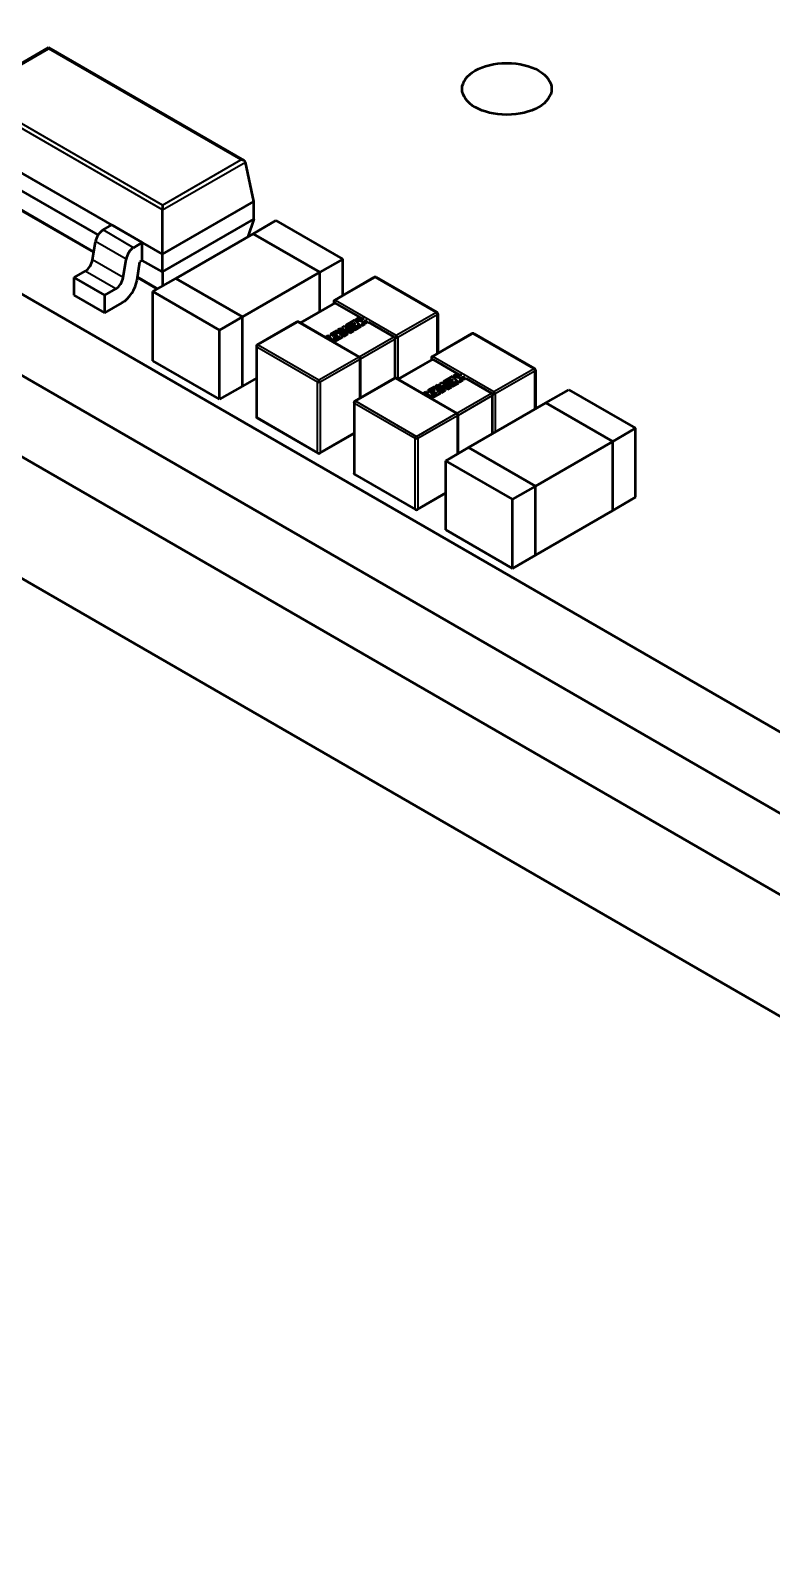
# Model space of a CAD drawing. Header units: millimetres. Extents: x -106 to 841, y -50 to 594.
# Drawn here: x 585.9 to 593.35, y 230.09 to 245.34 of the extents above; entities that cross this region are included whole.
import ezdxf

# ---------------------------------------------------------------- set-up
doc = ezdxf.new("R2010")
doc.units = ezdxf.units.MM
doc.layers.add('Visible (ISO)', color=7, linetype='Continuous', lineweight=50)
doc.layers.add('Visible Narrow (ISO)', color=7, linetype='Continuous', lineweight=35)

msp = doc.modelspace()

# ---------------------------------------------------------------- linework, layer by layer
at = {"layer": 'Visible (ISO)'}
for p, q in [((546.906, 264.335), (610.546, 227.593)), ((546.906, 263.518), (610.546, 226.776)), ((545.845, 262.906), (609.485, 226.164)), ((606.657, 230.655), (552.209, 262.09)), ((585.265, 244.69), (586.085, 245.163)), ((586.085, 245.163), (586.085, 245.152)), ((588.049, 244.028), (586.085, 245.163)), ((587.23, 243.087), (585.165, 244.279)), ((588.149, 243.617), (588.063, 244.013)), ((586.583, 243.283), (585.676, 243.806)), ((586.539, 243.107), (585.627, 243.633)), ((587.23, 243.087), (588.149, 243.617)), ((587.23, 243.582), (587.23, 243.532)), ((588.149, 243.44), (588.149, 243.617)), ((587.23, 243.087), (587.23, 243.532)), ((587.23, 242.909), (588.149, 243.44)), ((588.149, 243.44), (588.088, 243.263)), ((588.141, 243.293), (588.37, 243.426)), ((588.37, 243.426), (589.041, 243.038)), ((586.632, 243.331), (586.719, 243.382)), ((587.027, 243.204), (586.719, 243.382)), ((587.363, 242.844), (588.14, 243.293)), ((588.14, 243.293), (588.811, 242.906)), ((588.812, 242.906), (588.141, 243.293)), ((588.141, 243.293), (588.141, 243.293)), ((586.527, 243.032), (586.556, 243.216)), ((586.939, 243.153), (587.027, 243.204)), ((587.027, 243.026), (587.027, 243.204)), ((586.835, 242.855), (586.864, 243.038)), ((586.974, 242.829), (587.002, 243.012)), ((587.002, 243.012), (587.027, 243.026)), ((587.23, 242.909), (587.027, 243.026)), ((587.23, 242.909), (587.23, 243.087)), ((589.041, 243.038), (588.812, 242.906)), ((589.041, 242.673), (589.041, 243.038)), ((586.341, 242.853), (586.452, 242.917)), ((586.649, 242.675), (586.341, 242.853)), ((586.341, 242.675), (586.341, 242.853)), ((587.178, 242.738), (586.977, 242.853)), ((587.133, 242.712), (587.362, 242.844)), ((587.23, 242.909), (587.23, 242.768)), ((587.362, 242.844), (588.033, 242.457)), ((588.034, 242.457), (587.363, 242.844)), ((587.363, 242.844), (587.363, 242.844)), ((588.811, 242.906), (588.034, 242.457)), ((588.811, 242.51), (588.811, 242.906)), ((588.812, 242.511), (588.812, 242.906)), ((588.96, 242.627), (589.358, 242.856)), ((589.377, 242.856), (589.987, 242.504)), ((586.649, 242.498), (586.341, 242.675)), ((586.649, 242.675), (586.76, 242.74)), ((586.649, 242.498), (586.649, 242.675)), ((587.804, 242.324), (587.133, 242.712)), ((587.133, 242.018), (587.133, 242.712)), ((586.649, 242.498), (586.823, 242.598)), ((588.616, 242.397), (588.961, 242.597)), ((588.951, 242.611), (588.951, 242.591)), ((589.243, 242.437), (588.969, 242.595)), ((588.033, 242.457), (587.804, 242.324)), ((588.033, 241.762), (588.033, 242.457)), ((588.034, 241.763), (588.034, 242.457)), ((588.182, 242.178), (588.58, 242.407)), ((589.209, 242.055), (588.599, 242.407)), ((589.013, 242.341), (588.991, 242.329)), ((589.067, 242.285), (589.013, 242.341)), ((589.054, 242.365), (589.031, 242.352)), ((589.031, 242.352), (589.031, 242.348)), ((589.031, 242.352), (589.067, 242.285)), ((589.031, 242.348), (589.062, 242.29)), ((589.125, 242.319), (589.054, 242.365)), ((589.089, 242.287), (589.059, 242.339)), ((589.059, 242.339), (589.116, 242.302)), ((589.163, 242.428), (589.071, 242.375)), ((589.071, 242.375), (589.071, 242.371)), ((589.071, 242.375), (589.125, 242.319)), ((589.071, 242.371), (589.115, 242.325)), ((589.103, 242.375), (589.15, 242.402)), ((589.152, 242.323), (589.103, 242.375)), ((589.106, 242.372), (589.15, 242.398)), ((589.165, 242.386), (589.129, 242.365)), ((589.129, 242.365), (589.129, 242.361)), ((589.129, 242.365), (589.14, 242.353)), ((589.129, 242.361), (589.14, 242.349)), ((589.14, 242.353), (589.177, 242.374)), ((589.14, 242.349), (589.177, 242.37)), ((589.14, 242.353), (589.14, 242.349)), ((589.188, 242.363), (589.149, 242.34)), ((589.149, 242.34), (589.149, 242.336)), ((589.149, 242.34), (589.161, 242.328)), ((589.15, 242.402), (589.15, 242.398)), ((589.15, 242.402), (589.165, 242.386)), ((589.15, 242.398), (589.163, 242.385)), ((589.161, 242.328), (589.224, 242.365)), ((589.161, 242.324), (589.224, 242.36)), ((589.224, 242.365), (589.163, 242.428)), ((589.198, 242.448), (589.173, 242.433)), ((589.173, 242.433), (589.173, 242.429)), ((589.173, 242.433), (589.238, 242.418)), ((589.173, 242.429), (589.238, 242.414)), ((589.177, 242.374), (589.177, 242.37)), ((589.177, 242.374), (589.188, 242.363)), ((589.177, 242.37), (589.185, 242.361)), ((589.257, 242.434), (589.198, 242.448)), ((589.224, 242.365), (589.224, 242.36)), ((589.238, 242.418), (589.237, 242.372)), ((589.237, 242.372), (589.265, 242.388)), ((589.237, 242.368), (589.265, 242.384)), ((589.237, 242.372), (589.237, 242.368)), ((589.265, 242.388), (589.265, 242.429)), ((589.268, 242.423), (589.265, 242.425)), ((589.265, 242.388), (589.265, 242.384)), ((589.267, 242.428), (589.291, 242.403)), ((589.268, 242.423), (589.291, 242.399)), ((589.291, 242.403), (589.3, 242.409)), ((589.291, 242.399), (589.3, 242.404)), ((589.291, 242.403), (589.291, 242.399)), ((589.553, 242.258), (589.3, 242.404)), ((589.996, 242.488), (589.996, 242.092)), ((587.804, 241.63), (587.804, 242.324)), ((588.892, 242.271), (588.868, 242.257)), ((588.868, 242.257), (588.868, 242.253)), ((588.868, 242.257), (588.879, 242.245)), ((588.868, 242.253), (588.87, 242.251)), ((588.941, 242.22), (588.892, 242.271)), ((588.981, 242.323), (588.917, 242.286)), ((588.917, 242.286), (588.917, 242.282)), ((588.917, 242.286), (588.928, 242.274)), ((588.917, 242.282), (588.928, 242.27)), ((588.928, 242.274), (588.968, 242.297)), ((588.928, 242.27), (588.968, 242.293)), ((588.928, 242.274), (588.928, 242.27)), ((588.967, 242.235), (588.941, 242.22)), ((588.984, 242.281), (588.947, 242.26)), ((588.947, 242.26), (588.947, 242.256)), ((588.947, 242.26), (588.958, 242.248)), ((588.947, 242.256), (588.958, 242.244)), ((588.948, 242.206), (589.042, 242.26)), ((588.952, 242.204), (589.042, 242.255)), ((588.958, 242.248), (588.995, 242.269)), ((588.958, 242.244), (588.995, 242.265)), ((588.958, 242.248), (588.958, 242.244)), ((589.006, 242.258), (588.967, 242.235)), ((588.968, 242.297), (588.968, 242.293)), ((588.968, 242.297), (588.984, 242.281)), ((588.968, 242.293), (588.981, 242.28)), ((589.042, 242.26), (588.981, 242.323)), ((588.991, 242.329), (588.991, 242.325)), ((588.991, 242.329), (589.052, 242.265)), ((588.991, 242.325), (589.052, 242.261)), ((588.995, 242.269), (588.995, 242.265)), ((588.995, 242.269), (589.006, 242.258)), ((588.995, 242.265), (589.003, 242.256)), ((589.042, 242.26), (589.042, 242.255)), ((589.052, 242.265), (589.089, 242.287)), ((589.052, 242.261), (589.089, 242.283)), ((589.052, 242.265), (589.052, 242.261)), ((589.062, 242.333), (589.116, 242.298)), ((589.089, 242.287), (589.089, 242.283)), ((589.116, 242.302), (589.152, 242.323)), ((589.116, 242.298), (589.152, 242.319)), ((589.116, 242.302), (589.116, 242.298)), ((589.149, 242.336), (589.161, 242.324)), ((589.152, 242.323), (589.152, 242.319)), ((589.161, 242.328), (589.161, 242.324)), ((589.566, 242.251), (589.563, 242.249)), ((589.566, 241.843), (589.566, 242.235)), ((589.941, 242.061), (590.339, 242.29)), ((590.357, 242.29), (590.967, 241.938)), ((588.173, 242.161), (588.173, 241.457)), ((589.218, 241.643), (589.218, 242.039)), ((589.931, 242.044), (589.931, 242.025)), ((587.804, 241.63), (587.133, 242.018)), ((589.597, 241.831), (589.941, 242.03)), ((590.224, 241.871), (589.95, 242.029)), ((590.179, 241.882), (590.153, 241.867)), ((590.238, 241.868), (590.179, 241.882)), ((590.977, 241.922), (590.977, 241.533)), ((588.033, 241.762), (587.804, 241.63)), ((588.034, 241.763), (588.033, 241.763)), ((588.173, 241.843), (588.034, 241.763)), ((589.163, 241.611), (589.561, 241.841)), ((590.189, 241.489), (589.579, 241.841)), ((589.962, 241.757), (589.897, 241.719)), ((589.909, 241.707), (589.949, 241.731)), ((589.949, 241.731), (589.949, 241.726)), ((589.949, 241.731), (589.964, 241.715)), ((590.022, 241.693), (589.962, 241.757)), ((589.994, 241.775), (589.972, 241.762)), ((589.972, 241.762), (589.972, 241.758)), ((589.972, 241.762), (590.033, 241.699)), ((589.972, 241.758), (590.033, 241.695)), ((590.048, 241.718), (589.994, 241.775)), ((590.035, 241.799), (590.012, 241.785)), ((590.012, 241.785), (590.012, 241.781)), ((590.012, 241.785), (590.048, 241.718)), ((590.012, 241.781), (590.043, 241.724)), ((590.106, 241.752), (590.035, 241.799)), ((590.07, 241.721), (590.039, 241.773)), ((590.039, 241.773), (590.097, 241.736)), ((590.043, 241.767), (590.097, 241.732)), ((590.144, 241.862), (590.052, 241.809)), ((590.052, 241.809), (590.052, 241.805)), ((590.052, 241.809), (590.106, 241.752)), ((590.052, 241.805), (590.096, 241.759)), ((590.084, 241.808), (590.131, 241.836)), ((590.133, 241.757), (590.084, 241.808)), ((590.086, 241.806), (590.131, 241.832)), ((590.097, 241.736), (590.133, 241.757)), ((590.097, 241.732), (590.133, 241.753)), ((590.097, 241.736), (590.097, 241.732)), ((590.146, 241.82), (590.11, 241.799)), ((590.11, 241.799), (590.11, 241.795)), ((590.11, 241.799), (590.121, 241.787)), ((590.11, 241.795), (590.121, 241.783)), ((590.121, 241.787), (590.157, 241.808)), ((590.121, 241.783), (590.157, 241.804)), ((590.121, 241.787), (590.121, 241.783)), ((590.169, 241.796), (590.13, 241.774)), ((590.13, 241.774), (590.13, 241.77)), ((590.13, 241.774), (590.141, 241.762)), ((590.13, 241.77), (590.141, 241.758)), ((590.131, 241.836), (590.131, 241.832)), ((590.131, 241.836), (590.146, 241.82)), ((590.131, 241.832), (590.144, 241.818)), ((590.133, 241.757), (590.133, 241.753)), ((590.141, 241.762), (590.204, 241.798)), ((590.141, 241.758), (590.204, 241.794)), ((590.141, 241.762), (590.141, 241.758)), ((590.204, 241.798), (590.144, 241.862)), ((590.153, 241.867), (590.153, 241.863)), ((590.153, 241.867), (590.219, 241.851)), ((590.153, 241.863), (590.219, 241.847)), ((590.157, 241.808), (590.157, 241.804)), ((590.157, 241.808), (590.169, 241.796)), ((590.157, 241.804), (590.166, 241.795)), ((590.204, 241.798), (590.204, 241.794)), ((590.219, 241.851), (590.218, 241.806)), ((590.218, 241.806), (590.246, 241.822)), ((590.218, 241.802), (590.246, 241.818)), ((590.218, 241.806), (590.218, 241.802)), ((590.246, 241.822), (590.246, 241.863)), ((590.249, 241.857), (590.246, 241.858)), ((590.246, 241.822), (590.246, 241.818)), ((590.248, 241.862), (590.271, 241.837)), ((590.249, 241.857), (590.271, 241.833)), ((590.271, 241.837), (590.281, 241.843)), ((590.271, 241.833), (590.281, 241.838)), ((590.271, 241.837), (590.271, 241.833)), ((590.534, 241.692), (590.281, 241.838)), ((589.154, 241.595), (589.154, 240.891)), ((589.873, 241.705), (589.848, 241.691)), ((589.848, 241.691), (589.848, 241.687)), ((589.848, 241.691), (589.86, 241.679)), ((589.848, 241.687), (589.851, 241.684)), ((589.922, 241.654), (589.873, 241.705)), ((589.897, 241.719), (589.897, 241.715)), ((589.897, 241.719), (589.909, 241.707)), ((589.897, 241.715), (589.909, 241.703)), ((589.909, 241.703), (589.949, 241.726)), ((589.909, 241.707), (589.909, 241.703)), ((589.948, 241.669), (589.922, 241.654)), ((589.964, 241.715), (589.928, 241.694)), ((589.928, 241.694), (589.928, 241.69)), ((589.928, 241.694), (589.939, 241.682)), ((589.928, 241.69), (589.939, 241.678)), ((589.929, 241.639), (590.022, 241.693)), ((589.932, 241.637), (590.022, 241.689)), ((589.939, 241.682), (589.975, 241.703)), ((589.939, 241.678), (589.975, 241.699)), ((589.939, 241.682), (589.939, 241.678)), ((589.987, 241.691), (589.948, 241.669)), ((589.949, 241.726), (589.962, 241.713)), ((589.975, 241.703), (589.975, 241.699)), ((589.975, 241.703), (589.987, 241.691)), ((589.975, 241.699), (589.984, 241.69)), ((590.022, 241.693), (590.022, 241.689)), ((590.033, 241.699), (590.07, 241.721)), ((590.033, 241.695), (590.07, 241.717)), ((590.033, 241.699), (590.033, 241.695)), ((590.07, 241.721), (590.07, 241.717)), ((590.305, 241.146), (591.082, 241.594)), ((590.547, 241.685), (590.544, 241.683)), ((590.547, 241.285), (590.547, 241.669)), ((591.082, 241.594), (591.753, 241.207)), ((591.083, 241.595), (591.312, 241.727)), ((591.754, 241.207), (591.083, 241.595)), ((591.083, 241.594), (591.083, 241.595)), ((591.312, 241.727), (591.983, 241.34)), ((588.182, 241.441), (588.792, 241.089)), ((590.199, 241.084), (590.199, 241.473)), ((588.811, 241.089), (589.154, 241.287)), ((591.983, 241.34), (591.754, 241.207)), ((591.983, 240.646), (591.983, 241.34)), ((590.075, 241.013), (590.305, 241.145)), ((590.976, 240.758), (590.305, 241.146)), ((590.305, 241.145), (590.305, 241.146)), ((590.305, 241.145), (590.976, 240.758)), ((591.753, 241.207), (590.976, 240.758)), ((591.753, 240.513), (591.753, 241.207)), ((591.754, 240.513), (591.754, 241.207)), ((590.747, 240.626), (590.075, 241.013)), ((590.075, 240.319), (590.075, 241.013)), ((589.163, 240.875), (589.773, 240.523)), ((589.792, 240.523), (590.075, 240.686)), ((590.976, 240.758), (590.747, 240.626)), ((590.976, 240.064), (590.976, 240.758)), ((590.976, 240.064), (590.976, 240.758)), ((590.747, 239.932), (590.747, 240.626)), ((591.753, 240.513), (590.976, 240.064)), ((591.754, 240.513), (591.753, 240.514)), ((591.983, 240.646), (591.754, 240.513)), ((590.747, 239.932), (590.075, 240.319)), ((590.976, 240.064), (590.747, 239.932)), ((590.976, 240.064), (590.976, 240.065))]:
    msp.add_line(p, q, dxfattribs=at)
for centre, start, end in [((589.367, 242.84), 60, 120), ((588.969, 242.611), 120, 180), ((589.977, 242.488), 0, 60), ((588.589, 242.391), 60, 120), ((590.348, 242.274), 60, 120), ((588.192, 242.161), 120, 180), ((589.199, 242.039), 0, 60), ((589.95, 242.044), 120, 180), ((590.958, 241.922), 0, 60), ((589.57, 241.825), 60, 120), ((589.172, 241.595), 120, 180), ((588.192, 241.457), 180, 240), ((590.18, 241.473), 0, 60), ((588.802, 241.105), 240, 300), ((589.172, 240.891), 180, 240), ((589.782, 240.539), 240, 300)]:
    msp.add_arc(centre, 0.0187, start, end, dxfattribs=at)
msp.add_ellipse((590.69, 244.748), major_axis=(-0.45, 0), ratio=0.57735, dxfattribs=at)
for centre, major_axis, start_param, end_param in [((588.017, 244.009), (0.046, 0), 0.126104, 1.570796), ((586.632, 243.242), (0.0544, 0.0942), 0.785398, 2.160532), ((586.939, 243.065), (0.0544, 0.0942), 0.785398, 2.160532), ((586.452, 243.006), (0.0544, 0.0942), 3.926991, 5.302125), ((586.76, 242.828), (0.0544, 0.0942), 3.926991, 5.302125), ((586.823, 242.776), (0.109, 0.188), 3.926991, 5.302125), ((588.969, 242.611), (-0.0132, 0.0229), 1.570796, 1.868048), ((589.95, 242.044), (-0.0132, 0.0229), 1.570796, 1.868048)]:
    msp.add_ellipse(centre, major_axis=major_axis, ratio=0.57735, start_param=start_param, end_param=end_param, dxfattribs=at)
for points in [[(588.961, 242.597), (588.962, 242.597), (588.966, 242.597), (588.969, 242.595)], [(589.553, 242.258), (589.556, 242.256), (589.56, 242.253), (589.563, 242.249)], [(589.563, 242.249), (589.564, 242.244), (589.566, 242.24), (589.566, 242.235)], [(589.941, 242.03), (589.943, 242.031), (589.947, 242.031), (589.95, 242.029)], [(590.534, 241.692), (590.537, 241.69), (590.54, 241.686), (590.544, 241.683)], [(590.544, 241.683), (590.545, 241.678), (590.547, 241.673), (590.547, 241.669)]]:
    msp.add_open_spline(points, degree=3, dxfattribs=at)
at = {"layer": 'Visible Narrow (ISO)'}
for p, q in [((585.298, 244.697), (586.085, 245.152)), ((588.017, 244.036), (586.085, 245.152)), ((587.23, 243.532), (585.252, 244.674)), ((587.23, 243.582), (585.298, 244.697)), ((587.23, 243.582), (588.017, 244.036)), ((587.23, 243.532), (588.063, 244.013)), ((586.54, 243.112), (585.628, 243.639)), ((586.939, 243.153), (586.632, 243.331)), ((586.864, 243.038), (586.556, 243.216)), ((586.835, 242.855), (586.527, 243.032)), ((586.76, 242.74), (586.452, 242.917)), ((587.184, 242.741), (586.978, 242.859)), ((589.367, 242.855), (588.969, 242.626)), ((589.977, 242.503), (589.367, 242.855)), ((588.969, 242.595), (588.621, 242.394)), ((588.969, 242.626), (589.579, 242.274)), ((589.579, 242.274), (589.977, 242.503)), ((588.589, 242.406), (588.192, 242.177)), ((589.199, 242.054), (588.589, 242.406)), ((589.99, 242.48), (589.593, 242.251)), ((589.99, 242.089), (589.99, 242.48)), ((589.205, 242.057), (589.553, 242.258)), ((589.566, 242.235), (589.218, 242.035)), ((589.593, 242.251), (589.593, 241.834)), ((590.348, 242.289), (589.95, 242.06)), ((590.958, 241.937), (590.348, 242.289)), ((588.788, 241.802), (588.178, 242.154)), ((588.178, 242.154), (588.178, 241.45)), ((588.192, 242.177), (588.802, 241.825)), ((588.802, 241.825), (589.199, 242.054)), ((589.95, 242.06), (590.56, 241.707)), ((589.213, 242.031), (588.815, 241.802)), ((589.213, 241.64), (589.213, 242.031)), ((589.95, 242.029), (589.602, 241.828)), ((590.56, 241.707), (590.958, 241.937)), ((590.971, 241.914), (590.573, 241.685)), ((590.971, 241.53), (590.971, 241.914)), ((588.788, 241.097), (588.788, 241.802)), ((588.815, 241.802), (588.815, 241.097)), ((589.57, 241.84), (589.172, 241.611)), ((590.18, 241.488), (589.57, 241.84)), ((589.769, 241.235), (589.159, 241.588)), ((589.159, 241.588), (589.159, 240.883)), ((589.172, 241.611), (589.782, 241.258)), ((590.186, 241.491), (590.534, 241.692)), ((590.547, 241.669), (590.199, 241.468)), ((590.573, 241.685), (590.573, 241.3)), ((588.178, 241.45), (588.788, 241.097)), ((589.782, 241.258), (590.18, 241.488)), ((590.193, 241.465), (589.796, 241.235)), ((590.193, 241.081), (590.193, 241.465)), ((588.815, 241.097), (589.154, 241.293)), ((589.769, 240.531), (589.769, 241.235)), ((589.796, 241.235), (589.796, 240.531)), ((589.159, 240.883), (589.769, 240.531)), ((589.796, 240.531), (590.075, 240.693))]:
    msp.add_line(p, q, dxfattribs=at)
for centre, major_axis, start_param, end_param in [((589.367, 242.84), (-0.0094, 0.0162), 5.497787, 6.283185), ((589.367, 242.84), (0.0094, 0.0162), 0, 0.785398), ((588.969, 242.611), (-0.0187, 0), 0, 0.785398), ((588.969, 242.611), (0.0094, 0.0162), 0.785398, 2.356194), ((588.969, 242.611), (-0.0094, 0.0162), 5.497787, 6.283185), ((589.977, 242.488), (0.0094, 0.0162), 0, 0.785398), ((589.977, 242.488), (-0.0094, 0.0162), 3.926991, 5.497787), ((588.589, 242.391), (-0.0094, 0.0162), 5.497787, 6.283185), ((588.589, 242.391), (0.0094, 0.0162), 0, 0.785398), ((589.977, 242.488), (0.0187, 0), 5.497787, 6.283185), ((589.579, 242.258), (-0.0094, -0.0162), 3.926991, 5.497787), ((589.579, 242.258), (-0.0187, 0), 0.785398, 2.356195), ((589.579, 242.258), (-0.0094, 0.0162), 3.926991, 5.497787), ((590.348, 242.274), (-0.0094, 0.0162), 5.497787, 6.283185), ((590.348, 242.274), (0.0094, 0.0162), 0, 0.785398), ((588.192, 242.161), (-0.0187, 0), 0, 0.785398), ((588.192, 242.161), (-0.0094, -0.0162), 3.926991, 5.497787), ((588.192, 242.161), (-0.0094, 0.0162), 5.497787, 6.283185), ((589.199, 242.039), (0.0094, 0.0162), 0, 0.785398), ((589.199, 242.039), (-0.0094, 0.0162), 3.926991, 5.497787), ((589.199, 242.039), (0.0187, 0), 5.497787, 6.283185), ((589.95, 242.044), (-0.0187, 0), 0, 0.785398), ((589.95, 242.044), (0.0094, 0.0162), 0.785398, 2.356194), ((589.95, 242.044), (-0.0094, 0.0162), 5.497787, 6.283185), ((590.958, 241.922), (0.0094, 0.0162), 0, 0.785398), ((590.958, 241.922), (-0.0094, 0.0162), 3.926991, 5.497787), ((590.958, 241.922), (0.0187, 0), 5.497787, 6.283185), ((588.802, 241.809), (0.0094, 0.0162), 0.785398, 2.356194), ((588.802, 241.809), (0.0187, 0), 3.926991, 5.497787), ((588.802, 241.809), (-0.0094, 0.0162), 3.926991, 5.497787), ((589.57, 241.825), (-0.0094, 0.0162), 5.497787, 6.283185), ((589.57, 241.825), (0.0094, 0.0162), 0, 0.785398), ((589.172, 241.595), (-0.0187, 0), 0, 0.785398), ((589.172, 241.595), (-0.0094, -0.0162), 3.926991, 5.497787), ((589.172, 241.595), (-0.0094, 0.0162), 5.497787, 6.283185), ((590.56, 241.692), (-0.0094, -0.0162), 3.926991, 5.497787), ((590.56, 241.692), (-0.0187, 0), 0.785398, 2.356195), ((590.56, 241.692), (-0.0094, 0.0162), 3.926991, 5.497787), ((588.192, 241.457), (-0.0187, 0), 0, 0.785398), ((588.192, 241.457), (-0.0094, -0.0162), 5.497787, 6.283185), ((590.18, 241.473), (0.0094, 0.0162), 0, 0.785398), ((590.18, 241.473), (-0.0094, 0.0162), 3.926991, 5.497787), ((590.18, 241.473), (0.0187, 0), 5.497787, 6.283185), ((589.782, 241.243), (0.0094, 0.0162), 0.785398, 2.356194), ((589.782, 241.243), (0.0187, 0), 3.926991, 5.497787), ((589.782, 241.243), (-0.0094, 0.0162), 3.926991, 5.497787), ((588.802, 241.105), (-0.0094, -0.0162), 5.497787, 6.283185), ((588.802, 241.105), (0.0187, 0), 3.926991, 5.497787), ((588.802, 241.105), (0.0094, -0.0162), 0, 0.785398), ((589.172, 240.891), (-0.0187, 0), 0, 0.785398), ((589.172, 240.891), (-0.0094, -0.0162), 5.497787, 6.283185), ((589.782, 240.539), (-0.0094, -0.0162), 5.497787, 6.283185), ((589.782, 240.539), (0.0187, 0), 3.926991, 5.497787), ((589.782, 240.539), (0.0094, -0.0162), 0, 0.785398)]:
    msp.add_ellipse(centre, major_axis=major_axis, ratio=0.57735, start_param=start_param, end_param=end_param, dxfattribs=at)

doc.saveas('drawing.dxf')
